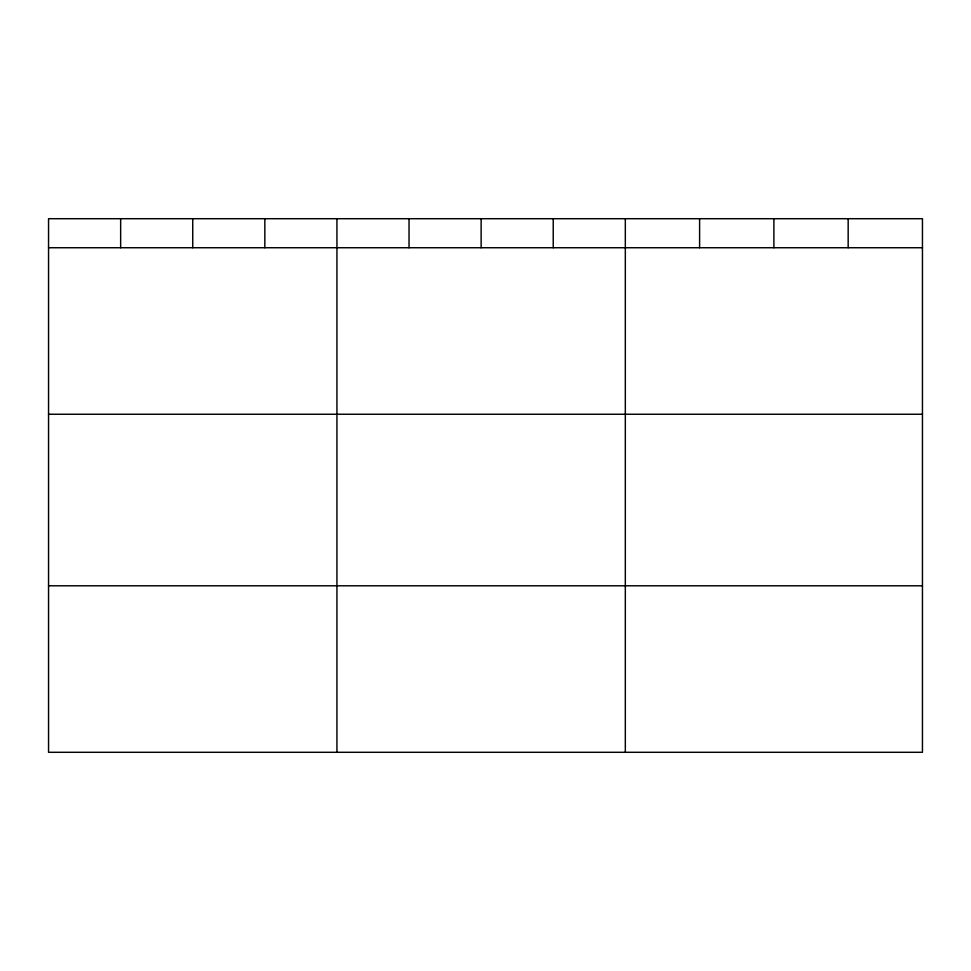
<?xml version="1.0" encoding="UTF-8"?>
<svg xmlns="http://www.w3.org/2000/svg" width="971" height="971" viewBox="0 0 971 971"><rect width="100%" height="100%" fill="white"/><g stroke="black" fill="none" stroke-linecap="round" stroke-linejoin="round"><path stroke-width="1.46" d="M922.45 414.241L922.45 218.706L48.55 218.706L48.55 752.294L922.45 752.294L922.45 414.241L48.55 414.241M48.55 247.739L922.45 247.739M48.55 585.792L922.45 585.792M848.168 218.706L848.168 247.739M773.887 218.706L773.887 247.739M699.606 218.706L699.606 247.739M625.324 218.706L625.324 752.294M553.227 218.706L553.227 247.739M481.131 218.706L481.131 247.739M409.034 218.706L409.034 247.739M336.937 218.706L336.937 752.294M264.84 218.706L264.84 247.739M192.744 218.706L192.744 247.739M120.647 218.706L120.647 247.739"/></g></svg>
